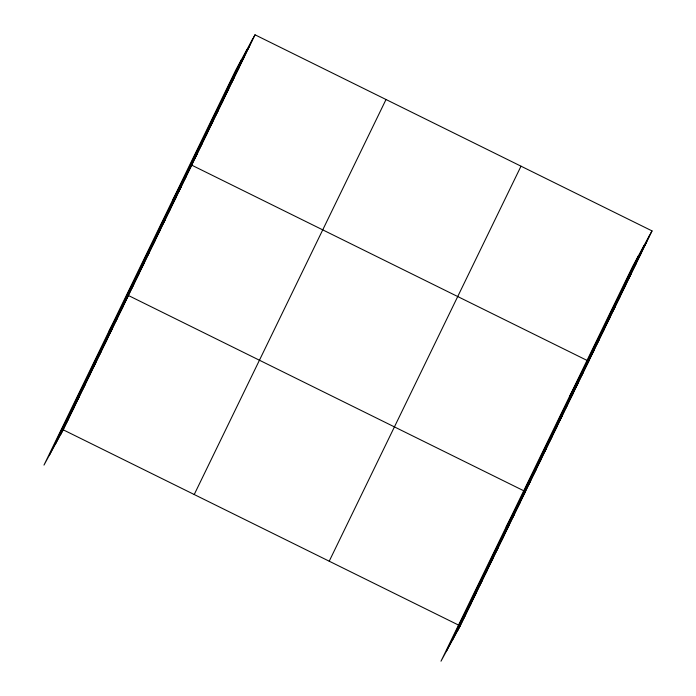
<?xml version="1.0" encoding="UTF-8"?>
<svg xmlns="http://www.w3.org/2000/svg" width="696" height="696" viewBox="0 0 696 696"><rect width="100%" height="100%" fill="white"/><g stroke="black" fill="none" stroke-linecap="round" stroke-linejoin="round"><path stroke-width="1.04" d="M49.512 454.949L241.312 59.934M55.219 444.492L247.01 49.477M60.752 434.348L252.544 39.333M255.014 34.8L235.779 70.087L43.978 465.102L63.223 429.815L255.014 34.8L652.022 230.898L460.221 625.913L440.986 661.2L632.777 266.185L652.022 230.898M194.227 494.525L386.028 99.511M329.217 561.202L521.008 166.187M446.519 651.047L638.31 256.032M452.226 640.59L644.018 245.575M457.759 630.445L649.551 235.431M247.271 50.19L249.742 45.666M241.999 61.057L244.461 56.524M236.718 71.914L239.189 67.39M231.446 82.781L233.917 78.248M226.174 93.647L228.645 89.114M220.902 104.504L223.364 99.98M215.621 115.371L218.092 110.838M210.349 126.228L212.819 121.704M205.076 137.095L207.547 132.571M199.804 147.961L202.266 143.428M194.523 158.819L196.994 154.294M172.486 200.439L191.722 165.152L588.729 361.25L569.485 396.537M183.979 180.551L186.45 176.018M178.707 191.409L181.169 186.885M173.426 202.275L175.897 197.742M168.154 213.133L170.624 208.609M162.881 223.999L165.352 219.466M157.609 234.865L160.071 230.333M152.328 245.723L154.799 241.199M147.056 256.589L149.527 252.056M141.784 267.447L144.255 262.923M136.512 278.313L138.982 273.78M131.231 289.179L133.702 284.647M109.194 330.8L128.429 295.513L525.437 491.611L506.192 526.898M120.53 311.234L122.992 306.701M115.092 322.422L117.563 317.898M109.655 333.619L112.126 329.086M104.226 344.807L106.697 340.274M98.788 355.995L101.259 351.471M93.36 367.192L95.822 362.66M87.922 378.38L90.393 373.856M82.485 389.577L84.956 385.045M77.056 400.765L79.518 396.241M71.618 411.962L74.089 407.43M66.181 423.151L68.652 418.627M644.279 246.288L646.741 241.764M638.998 257.155L641.468 252.622M633.725 268.012L636.196 263.488M628.453 278.879L630.924 274.346M623.181 289.745L625.643 285.212M617.9 300.602L620.371 296.078M612.628 311.469L615.099 306.936M607.356 322.326L609.827 317.802M602.083 333.193L604.554 328.669M596.803 344.059L599.273 339.526M591.53 354.916L594.001 350.392M580.986 376.649L583.457 372.116M575.705 387.507L578.176 382.983M570.433 398.373L572.904 393.84M565.161 409.231L567.632 404.707M559.888 420.097L562.359 415.564M554.608 430.963L557.078 426.43M549.335 441.821L551.806 437.297M544.063 452.687L546.534 448.154M538.791 463.545L541.262 459.021M533.519 474.411L535.981 469.878M528.238 485.277L530.709 480.745M517.528 507.332L519.999 502.799M512.099 518.52L514.57 513.996M506.662 529.717L509.133 525.184M501.233 540.905L503.695 536.381M495.796 552.102L498.266 547.569M490.358 563.29L492.829 558.758M484.929 574.478L487.4 569.954M479.492 585.675L481.963 581.143M474.054 596.863L476.525 592.34M468.625 608.06L471.096 603.528M463.188 619.249L465.659 614.725M63.223 429.815L460.221 625.913"/></g></svg>
